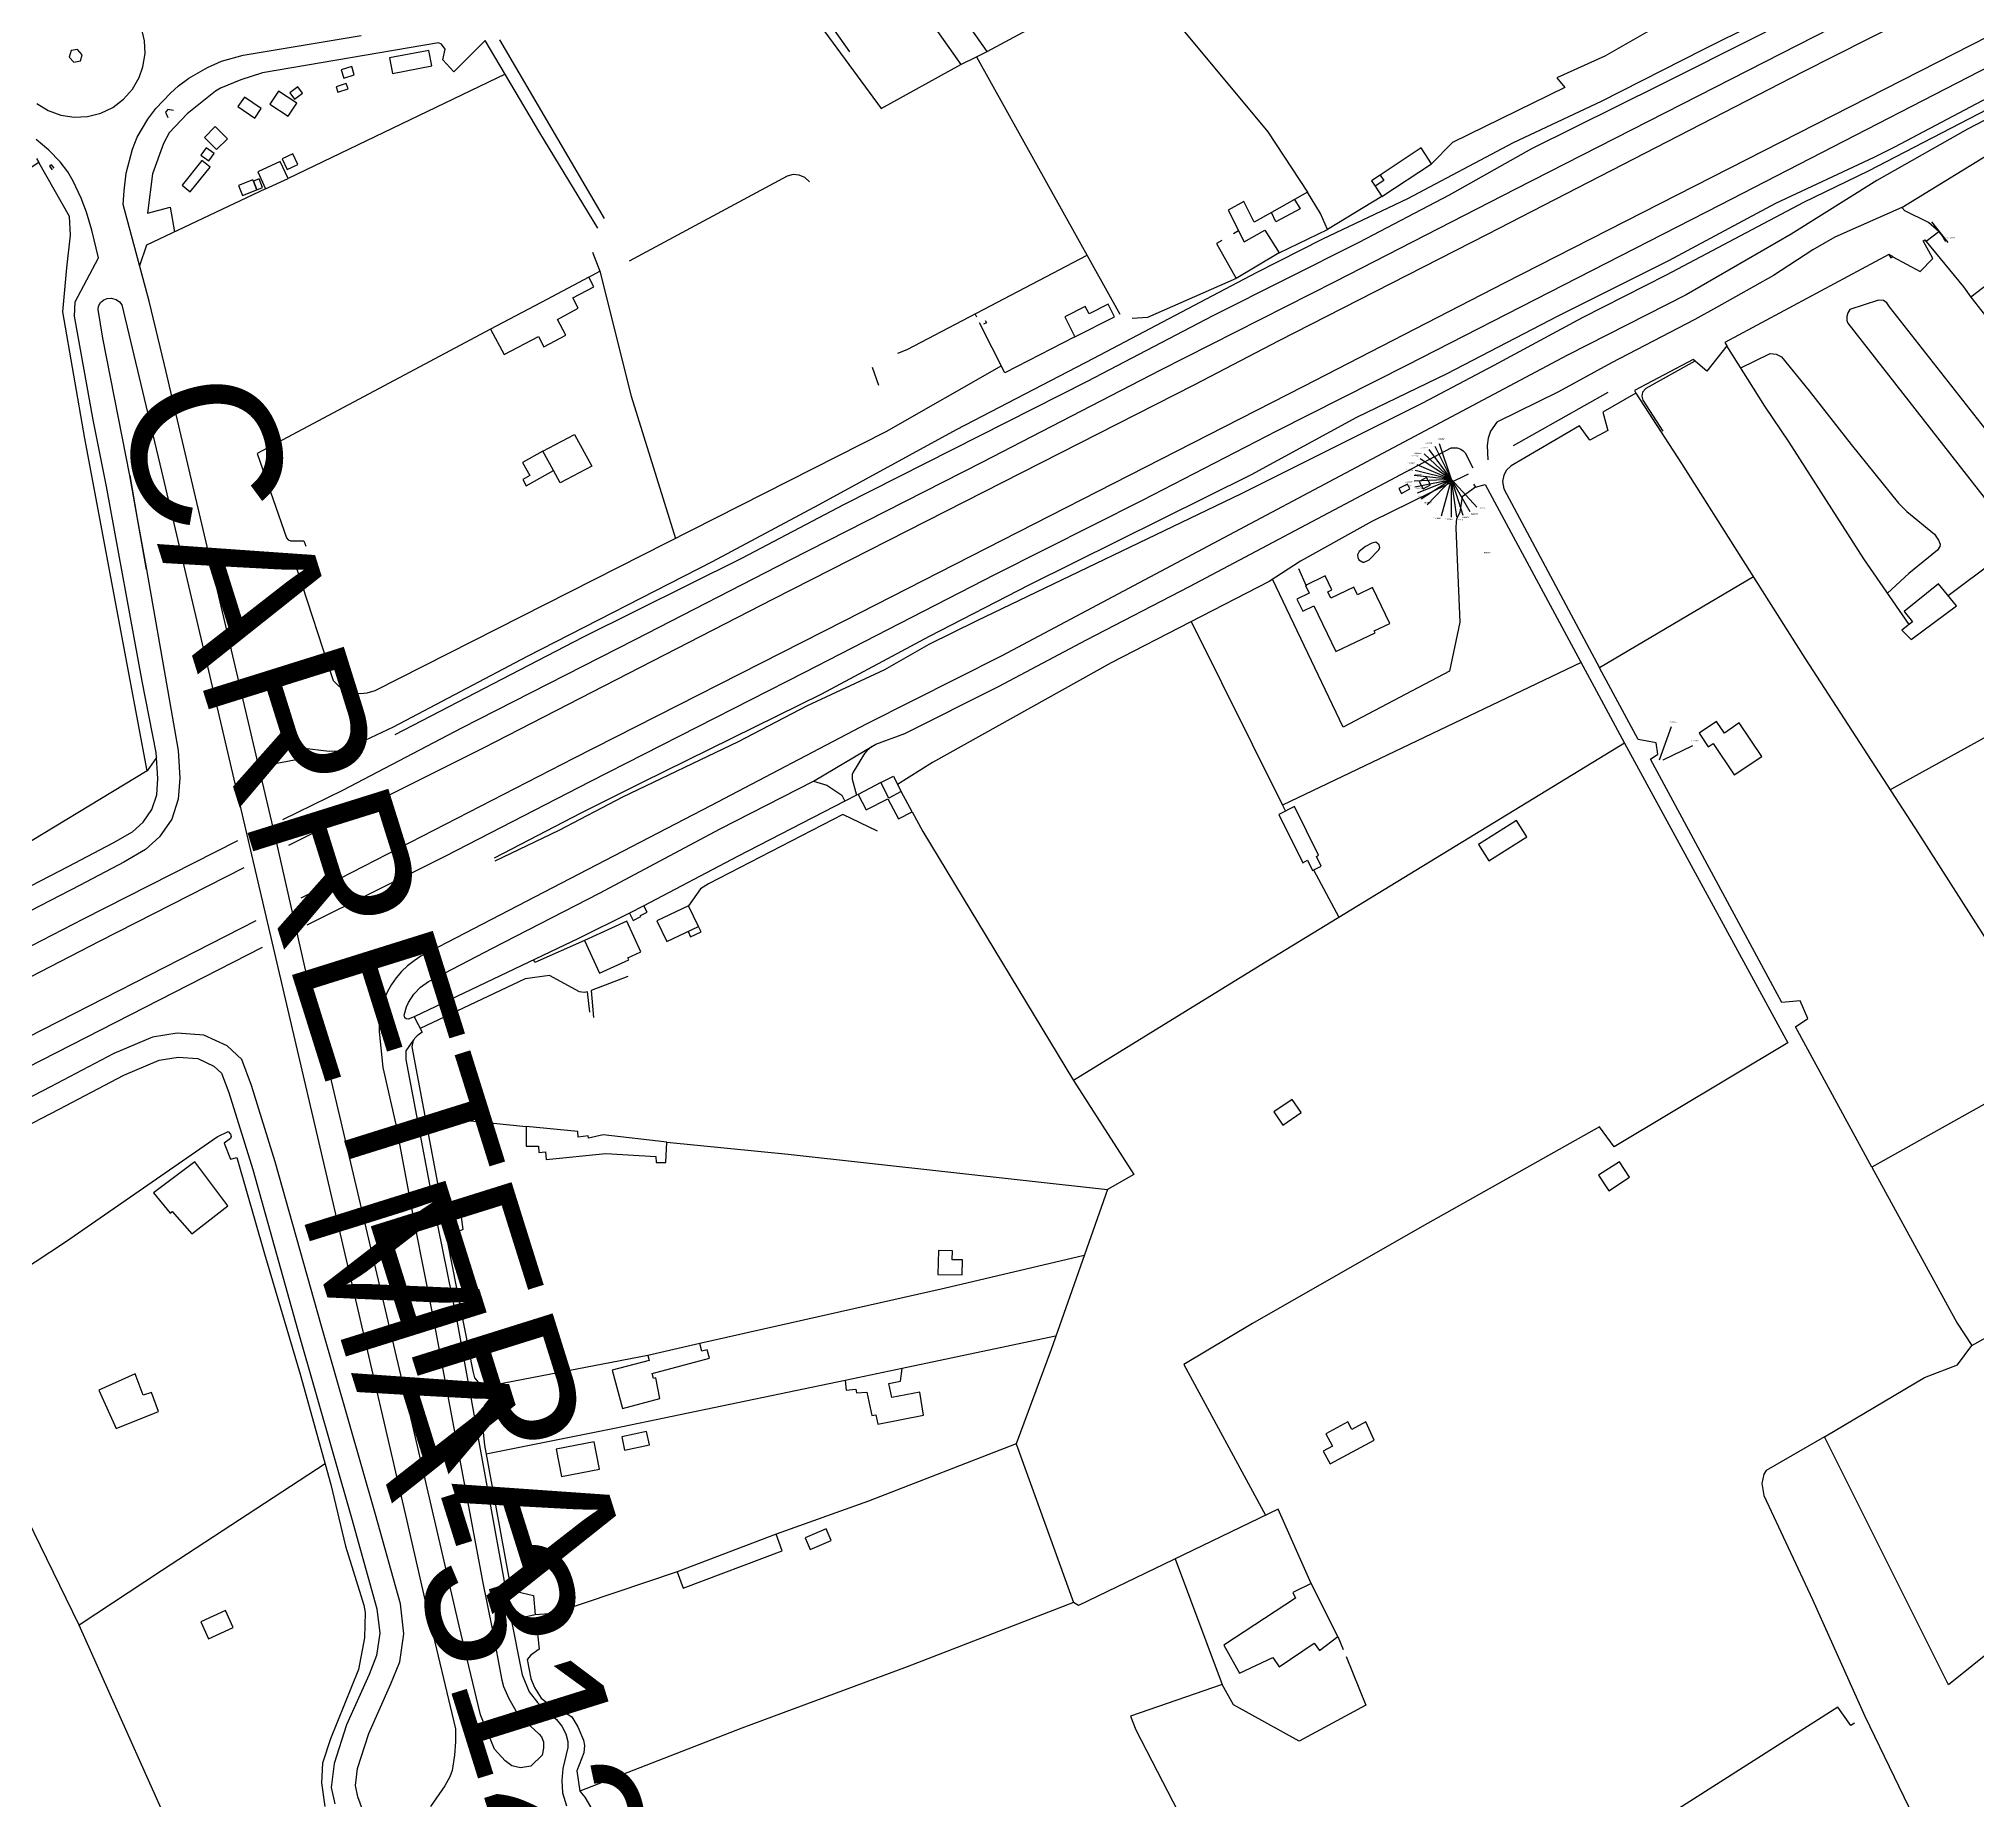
# Model space of a CAD drawing. Header units: millimetres. Extents: x 487814 to 495125, y 4392873 to 4398925.
# Drawn here: x 492290 to 492807, y 4395383 to 4395853 of the extents above; entities that cross this region are included whole.
import ezdxf
from ezdxf.enums import TextEntityAlignment as Align

# ---------------------------------------------------------------- set-up
doc = ezdxf.new("R2010")
doc.units = ezdxf.units.MM
doc.linetypes.add('Tramo_BT__380_A_P_Tr', pattern=[2, 1, 1])
for name, color, linetype in [('Acometida_rotulo', 7, 'Continuous'), ('Cartografia_Base', 8, 'Continuous'), ('Texto_Cartografia_Territorial', 7, 'Continuous'), ('Tramo_BT__380_A_P_Trazado', 10, 'Tramo_BT__380_A_P_Tr')]:
    doc.layers.add(name, color=color, linetype=linetype)
doc.styles.get("Standard").update_dxf_attribs({"font": 'arial.ttf'})

msp = doc.modelspace()

# ---------------------------------------------------------------- linework, layer by layer
at = {"layer": 'Cartografia_Base'}
for p, q in [((492413.14, 4395852.64, 115.03), (492441.05, 4395804.95, 114.61)), ((492502.41, 4395855.25, 117.08), (492506.48, 4395849.4, 116.31)), ((492529.37, 4395855.79, 115.05), (492536.17, 4395846.01, 114.44)), ((492540.38, 4395848.09, 113.9), (492578.61, 4395779.48, 113.65)), ((492414.58, 4395843.48, 115.33), (492356.69, 4395815.68, 115.33)), ((492350.69, 4395812.86, 115.74), (492318.9, 4395797.87, 114.76)), ((492648.57, 4395810.84, 112.88), (492634.04, 4395802.06, 112.84)), ((492625.25, 4395810, 115.04), (492619.1, 4395806.53, 115.07)), ((492610.3, 4395801.68, 113.71), (492609, 4395800.91, 113.71)), ((492797.18, 4395801.45, 111.07), (492793.75, 4395798.79, 109.69)), ((492318.9, 4395797.87, 115), (492317.01, 4395792.31, 115)), ((492437.9, 4395796.02, 113.96), (492439.91, 4395790.95, 113.88)), ((492569.86, 4395795.13, 113.45), (492521.83, 4395769.88, 113.8)), ((492621.12, 4395795.83, 113.24), (492609.64, 4395788.93, 112.93)), ((492609.64, 4395788.93, 112.93), (492586.05, 4395778.59, 112.14)), ((492539.98, 4395779.43, 113.67), (492540.36, 4395778.69, 113.64)), ((492586.05, 4395778.59, 112.97), (492581.92, 4395778.24, 113.08)), ((492521.83, 4395769.88, 113.43), (492519.3, 4395768.93, 113.53)), ((492512.5, 4395765.27, 113.77), (492514.19, 4395760.53, 113.76)), ((492547.03, 4395765.62, 112.87), (492516.23, 4395748.01, 113.15)), ((492708.88, 4395758.57, 111.83), (492683.55, 4395744.29, 112.02)), ((492626.34, 4395711.58, 112.96), (492628.37, 4395706.96, 112.97)), ((492747.67, 4395709.36, 112), (492706.64, 4395685.1, 112.24)), ((492597.65, 4395697.44, 112.64), (492622.02, 4395648.44, 111.59)), ((492701.71, 4395686.49, 111.56), (492622.02, 4395648.44, 111.59)), ((492837.84, 4395682.18, 110), (492784.19, 4395652.54, 110.28)), ((492319.12, 4395657.55, 114.52), (492271.42, 4395628.79, 115.46)), ((492508.37, 4395651.09, 113.28), (492505.22, 4395649.47, 113.24)), ((492508.8, 4395651.31, 113.29), (492508.37, 4395651.09, 113.28)), ((492519.33, 4395653.98, 112.87), (492520.31, 4395652.06, 113.47)), ((492622.02, 4395648.44, 111.59), (492622.81, 4395646.86, 111.56)), ((492630.34, 4395631.19, 111.76), (492637.07, 4395618.5, 111.56)), ((492348.12, 4395617.6, 112.43), (492093.9, 4395487.78, 114.5)), ((492349.78, 4395610.44, 112.45), (492093.9, 4395479.76, 114.49)), ((492393.15, 4395565.43, 113.3), (492420.19, 4395562.65, 112.35)), ((492561.49, 4395506.71, 111.11), (492520.56, 4395498.16, 111.11)), ((492452.65, 4395501.62, 111.97), (492409.73, 4395493.31, 111.6)), ((492593.42, 4395447.37, 110.75), (492605.91, 4395413.84, 110.35)), ((492636.81, 4395426.61, 110.35), (492638.23, 4395423.13, 110.27))]:
    msp.add_line(p, q, dxfattribs=at)
for points in [[(493178.55, 4396101.15, 99.11), (493144.73, 4396075, 99.22), (493139.81, 4396071.36, 99.24), (493127.05, 4396062.87, 99.36), (493098.66, 4396045.04, 100.02), (493070.02, 4396027.87, 99.98), (492994.18, 4395983.95, 100.1), (492972.76, 4395971.7, 100.49), (492937.72, 4395952.11, 101.38), (492906.39, 4395935.45, 102.19), (492784.4, 4395871.97, 103.58), (492749.13, 4395853.81, 104.58), (492722.75, 4395840.51, 104.78), (492688.46, 4395823.57, 105.93), (492666.53, 4395811.15, 105.93), (492642.37, 4395798.53, 106.36), (492603.46, 4395778.96, 107.4), (492569.87, 4395761.46, 107.41), (492505.05, 4395728.68, 108.17), (492477.68, 4395714.28, 109.52), (492435.24, 4395693.13, 109.83), (492385.17, 4395667.21, 110.34)], [(493206.26, 4396088.7, 99.85), (493183.62, 4396074, 99.98), (493154.17, 4396055.31, 99.98), (493126.23, 4396038.11, 99.99), (493106.27, 4396026.2, 100), (493085.42, 4396014.11, 100.07), (493072.8, 4396007.04, 100.14), (493003.5, 4395969.07, 101.16), (492984.37, 4395958.8, 101.37), (492919.03, 4395924.87, 102.36), (492839.65, 4395883.93, 103.51), (492760.82, 4395843.99, 105.11), (492676.64, 4395800.69, 106.05), (492621.06, 4395772.31, 107.43), (492598.41, 4395760.53, 107.52), (492486.1, 4395703.38, 109.63), (492408.71, 4395663.63, 110.4), (492356.79, 4395637.69, 111.76)], [(493217.73, 4396079.82, 99.97), (493195.66, 4396065.22, 99.97), (493170.92, 4396049.56, 100.03), (493147, 4396034.92, 100.29), (493110.68, 4396013.25, 100.35), (493078.67, 4395994.85, 100.49), (493056.72, 4395982.58, 100.7), (493015.43, 4395959.96, 101.24), (492981.51, 4395941.73, 101.57), (492865.8, 4395881.93, 103.35), (492681.14, 4395787.68, 106.62), (492627.61, 4395760.17, 107.4), (492504.94, 4395697.5, 109.34), (492432.84, 4395660.88, 111.16), (492370.58, 4395628.84, 112.09), (492360.05, 4395623.57, 112.25)], [(493022.76, 4395991.41, 100.32), (492980.8, 4395967.79, 101.21), (492943.86, 4395947.21, 101.56), (492922.66, 4395935.58, 101.93), (492900.34, 4395923.71, 102.34), (492817.07, 4395880.63, 103.56), (492684.21, 4395812.81, 106.1), (492636.2, 4395788.11, 106.46), (492589.52, 4395764.52, 107.84), (492541.84, 4395739.85, 108.33), (492490.4, 4395713.72, 109.28), (492449.2, 4395692.5, 109.63), (492402.98, 4395668.95, 110.54), (492371.16, 4395652.36, 110.38), (492355.21, 4395644.55, 111.06)], [(493026.9, 4395956.46, 103.49), (492999.39, 4395942.62, 101.15), (492942.2, 4395913.23, 102.43), (492910.43, 4395896.48, 102.87), (492832, 4395856.55, 103.97), (492738.72, 4395808.56, 105.03), (492655.3, 4395765.87, 106.57), (492620.42, 4395748.25, 107.02), (492584.62, 4395729.72, 107.42), (492545.4, 4395709.99, 108.62), (492494.49, 4395683.79, 109.17), (492437.16, 4395654.68, 110.56), (492398.7, 4395634.86, 110.78), (492361.7, 4395616.39, 112.05)], [(492540.38, 4395848.09, 113.9), (492543.21, 4395849.48, 114.3), (492506.66, 4395901.39, 114.55), (492498.3, 4395895.54, 115.44), (492485.88, 4395888.13, 115.36), (492478.5, 4395884.02, 115.44), (492514.9, 4395834.31, 114.64), (492536.17, 4395846.01, 114.44), (492540.38, 4395848.09, 113.9)], [(492809.01, 4395889.06, 109.37), (492753.06, 4395860.02, 108.61), (492748.13, 4395856.87, 108.61), (492734.19, 4395850.01, 108.55), (492707.09, 4395836.18, 108.67), (492683.58, 4395825.12, 109.36), (492655.35, 4395810.17, 111.06), (492632.72, 4395799.43, 111.76), (492614.97, 4395790.44, 111.91), (492571.63, 4395767.57, 111.97), (492534.99, 4395748.58, 111.99), (492498.27, 4395728.54, 111.95), (492469.82, 4395713.33, 112.2), (492420.48, 4395688.09, 112.22), (492384.69, 4395669.27, 112.27)], [(492289.61, 4395835.63, 115.56), (492292.68, 4395833.75, 115.56), (492296.05, 4395832.52, 115.56), (492299.61, 4395831.98, 115.56), (492303.2, 4395832.16, 115.56), (492306.69, 4395833.05, 115.56), (492309.93, 4395834.61, 115.56), (492312.8, 4395836.78, 115.56), (492315.17, 4395839.49, 115.56), (492316.97, 4395842.6, 115.56), (492317.96, 4395845.43, 115.56), (492318.52, 4395848.99, 115.56), (492318.39, 4395852.38, 115.56), (492317.56, 4395855.88, 115.56), (492316.05, 4395859.15, 115.56), (492313.92, 4395862.05, 115.56), (492311.26, 4395864.47, 115.56), (492308.17, 4395866.32, 115.56), (492304.78, 4395867.51, 115.56), (492301.22, 4395868.01, 115.56), (492297.62, 4395867.79, 115.56), (492294.15, 4395866.86, 115.56), (492290.93, 4395865.26, 115.56), (492288.09, 4395863.06, 115.56)], [(492543.21, 4395849.48, 114.3), (492582.63, 4395870.74, 113.16), (492618.11, 4395828.07, 113.16), (492628.74, 4395812.02, 113.11)], [(492730.43, 4395861.12, 109.96), (492708.03, 4395848.27, 110.01), (492695.21, 4395842.5, 110.01), (492697.35, 4395839.9, 110.01), (492667.41, 4395825.24, 111.05), (492661.8, 4395819.58, 111.05)], [(492381.95, 4395578.43, 112.64), (492385.45, 4395563.19, 112.62), (492390.46, 4395536.63, 112.24), (492395.62, 4395510.66, 112.05), (492408.57, 4395441.4, 111.3), (492411.17, 4395428.7, 111.11), (492413.73, 4395414.98, 111.11), (492414.2, 4395413.28, 111.11), (492415.59, 4395410.11, 111.3), (492417.46, 4395406.74, 111.3), (492420.09, 4395403.85, 111.3), (492423.72, 4395400.56, 111.67), (492424.3, 4395399.83, 111.67), (492424.82, 4395398.52, 111.67), (492424.86, 4395396.82, 111.67), (492424.48, 4395394.94, 111.67), (492421.49, 4395392.02, 111.86), (492418.74, 4395391.59, 111.86), (492416.43, 4395392.11, 111.86), (492414.6, 4395393.46, 111.86), (492411.77, 4395396.55, 111.86), (492408.04, 4395405.75, 111.86), (492402.33, 4395429.44, 112.43), (492388.96, 4395486.98, 114.51), (492362.66, 4395598.64, 119.03), (492353.69, 4395638.29, 119.53), (492323.75, 4395765.95, 116.24), (492319.58, 4395782.87, 115.76), (492312.71, 4395808.7, 115.7), (492312.91, 4395812.38, 115.76), (492313.49, 4395817.05, 115.78), (492315.15, 4395823.5, 115.75), (492316.37, 4395826.68, 115.68), (492319.25, 4395831.43, 115.63), (492321.43, 4395834.34, 115.63), (492325.29, 4395838.42, 115.63), (492327.42, 4395840.32, 115.63), (492330.18, 4395842.37, 115.63), (492335.22, 4395845.22, 115.63), (492338.93, 4395846.96, 115.63), (492344.7, 4395848.57, 115.62), (492376.18, 4395853.75, 115.63)], [(492439.35, 4395802.39, 114.74), (492423.88, 4395827.8, 114.87), (492409.26, 4395852.49, 115.59), (492400.89, 4395844.11, 115.77), (492397.95, 4395847.29, 116.61), (492398.6, 4395850.15, 116.63), (492397.6, 4395851.52, 115.75), (492396.84, 4395851.8, 115.71), (492349.87, 4395843.84, 115.06), (492344.12, 4395841.97, 115), (492338.63, 4395839.78, 114.98), (492337.29, 4395838.94, 114.96), (492329.8, 4395832.89, 114.91), (492324.93, 4395827.78, 114.92), (492323.42, 4395824.94, 114.91), (492320.49, 4395816.86, 114.77), (492319.19, 4395806.42, 115.44), (492325.2, 4395808.02, 115.44), (492326.42, 4395801.42, 115.44)], [(492299.47, 4395846.72, 116.61), (492301.25, 4395847, 116.61), (492301.73, 4395848.63, 116.58), (492300.51, 4395850.05, 116.53), (492298.76, 4395849.76, 116.51), (492298.24, 4395848.04, 116.56), (492299.47, 4395846.72, 116.61)], [(492394.24, 4395849.82, 114.99), (492383.74, 4395847.8, 115), (492384.53, 4395843.69, 115), (492395.03, 4395845.71, 115), (492394.24, 4395849.82, 114.99)], [(492371.54, 4395842.45, 117.72), (492374.35, 4395843.31, 117.72), (492373.68, 4395845.49, 117.72), (492370.87, 4395844.63, 117.72), (492371.54, 4395842.45, 117.72)], [(492834.65, 4395844.3, 108.96), (492804.85, 4395828.79, 108.94), (492780.63, 4395815.06, 108.89), (492757.75, 4395800.74, 109.53), (492729.76, 4395784.6, 110.43), (492698.05, 4395768.46, 112.34), (492547.14, 4395688.27, 113.51), (492511.16, 4395670.16, 113.44), (492469.37, 4395648.25, 113.32), (492392.14, 4395608.1, 113.42), (492390.29, 4395606.93, 113.46), (492388.56, 4395605.58, 113.5), (492386.97, 4395604.07, 113.54), (492385.54, 4395602.4, 113.58), (492384.29, 4395600.61, 113.62), (492383.22, 4395598.69, 113.66), (492382.35, 4395596.68, 113.71), (492381.68, 4395594.59, 113.75), (492381.22, 4395592.44, 113.79), (492380.99, 4395590.26, 113.83), (492380.97, 4395588.07, 113.87), (492381.95, 4395578.43, 113.94)], [(492347.79, 4395831.75, 117.54), (492349.52, 4395834.27, 117.54), (492345.05, 4395837.34, 117.54), (492343.32, 4395834.82, 117.54), (492347.79, 4395831.75, 117.54)], [(492356.68, 4395832.24, 117.64), (492359, 4395835.73, 117.64), (492354.14, 4395838.96, 117.64), (492351.82, 4395835.47, 117.64), (492356.68, 4395832.24, 117.64)], [(492358.41, 4395836.83, 116.88), (492360.56, 4395838.39, 116.88), (492359.33, 4395840.08, 116.88), (492357.18, 4395838.52, 116.88), (492358.41, 4395836.83, 116.88)], [(492372.2, 4395841, 116.99), (492369.5, 4395840.1, 116.99), (492369.98, 4395838.66, 116.99), (492372.68, 4395839.56, 116.99), (492372.2, 4395841, 116.99)], [(492816.49, 4395840.46, 103.28), (492785.32, 4395824.02, 103.72), (492779.79, 4395821.27, 103.83), (492753.61, 4395808.95, 104.46), (492725.04, 4395793.67, 104.77), (492695.5, 4395778.86, 105.44), (492665.86, 4395763.48, 106.38), (492641.79, 4395751.83, 106.48), (492613.66, 4395736.53, 106.54), (492554.36, 4395707.16, 108.21), (492527.73, 4395693.44, 108.17), (492498.99, 4395678.09, 108.24), (492451.18, 4395654.51, 109.87), (492434.79, 4395646.3, 109.88), (492411.64, 4395634.31, 110.09)], [(492822.4, 4395840.42, 107.63), (492778.31, 4395817.57, 107.64), (492761.03, 4395809.23, 108.82), (492724.45, 4395789.82, 109.45), (492701.96, 4395778.49, 110.21), (492678.43, 4395765.73, 110.3), (492659.42, 4395755.68, 111.19), (492611.02, 4395731.53, 111.66), (492540.26, 4395697.51, 111.56), (492527.7, 4395691.26, 111.54), (492515.8, 4395684.51, 111.54), (492495.06, 4395674.86, 111.54), (492476.8, 4395665.33, 111.78), (492445.95, 4395650.53, 111.78), (492428.91, 4395641.69, 111.94), (492411.83, 4395633.49, 111.92)], [(492326.07, 4395833.75, 114.72), (492324.58, 4395834.07, 115.72), (492323.97, 4395833.32, 115.72), (492324.57, 4395831.88, 114.66)], [(492337.27, 4395829.47, 117.76), (492334.4, 4395826.62, 117.76), (492337.62, 4395823.38, 117.76), (492340.49, 4395826.23, 117.76), (492337.27, 4395829.47, 117.76)], [(492799.04, 4395798.82, 108.96), (492798.1, 4395800.37, 109.2), (492797.23, 4395801.42, 109.27), (492794.42, 4395803.86, 109.43), (492788.08, 4395807.01, 109.73), (492787.28, 4395807.86, 109.83), (492824.1, 4395830.53, 109.72)], [(492243.52, 4395603.89, 113.96), (492298.02, 4395632.02, 113.77), (492309.97, 4395638.36, 113.77), (492315.19, 4395641.34, 113.96), (492317.98, 4395643.88, 113.96), (492320.35, 4395647.28, 113.96), (492321.62, 4395651.21, 113.96), (492321.94, 4395655.52, 113.96), (492321.46, 4395662.48, 114.15), (492317.78, 4395681.53, 114.28), (492308.22, 4395733.48, 114.47), (492304.65, 4395751.23, 114.67), (492299.69, 4395778.88, 115.06), (492299.87, 4395782.77, 115.06), (492306.14, 4395794.43, 115.49), (492304.33, 4395801.88, 115.6), (492302.89, 4395806.69, 115.68), (492301.51, 4395810.4, 115.75), (492299.31, 4395814.95, 115.82), (492297.87, 4395817.44, 115.83), (492295.86, 4395820.12, 115.88), (492292.87, 4395823.16, 115.99), (492289.46, 4395826.07, 115.96)], [(492289.56, 4395820.98, 116.69), (492290.17, 4395819.9, 116.66), (492276.98, 4395811.26, 116.43)], [(492335.55, 4395820.33, 116.93), (492336.94, 4395822.29, 116.93), (492334.79, 4395823.81, 116.93), (492333.4, 4395821.85, 116.93), (492335.55, 4395820.33, 116.93)], [(492357.94, 4395822.25, 117.8), (492355.09, 4395820.91, 117.8), (492356.42, 4395818.07, 117.8), (492359.27, 4395819.41, 117.8), (492357.94, 4395822.25, 117.8)], [(492648.57, 4395810.84, 111.16), (492661.8, 4395819.58, 110.48), (492659.04, 4395823.79, 110.54), (492648.08, 4395816.55, 111.1), (492649.04, 4395815.11, 111.08), (492646.76, 4395813.59, 111.2), (492648.57, 4395810.84, 111.16)], [(492321.56, 4395661.15, 114.11), (492319.12, 4395657.55, 114), (492302.42, 4395746.28, 114.8), (492296.61, 4395780.08, 115.01), (492297.62, 4395791.78, 115.07), (492298.62, 4395800.52, 115.39), (492298.38, 4395805.49, 115.56), (492290.17, 4395819.9, 115.88)], [(492294.31, 4395818.42, 115.55), (492293.52, 4395819.25, 115.83), (492293.03, 4395818.93, 115.83), (492293.69, 4395817.98, 115.67)], [(492330.58, 4395812.11, 117.62), (492335.9, 4395818.68, 117.62), (492333.71, 4395820.45, 117.62), (492328.39, 4395813.88, 117.62), (492330.58, 4395812.11, 117.62)], [(492350.69, 4395812.86, 117.6), (492356.69, 4395815.68, 117.6), (492354.57, 4395820.2, 117.6), (492348.57, 4395817.38, 117.6), (492350.69, 4395812.86, 117.6)], [(492495.83, 4395814.73, 114.19), (492494.58, 4395815.87, 114.21), (492493.06, 4395816.53, 114.22), (492491.44, 4395816.67, 114.24), (492489.84, 4395816.28, 114.26), (492447.67, 4395793.55, 114.43)], [(492648.08, 4395816.55, 113.96), (492645.8, 4395815.04, 113.96), (492646.76, 4395813.59, 113.96)], [(492347.44, 4395814.96, 117.43), (492347.31, 4395815.29, 117.43), (492343.44, 4395813.74, 117.43), (492344.5, 4395811.1, 117.43), (492348.37, 4395812.65, 117.43), (492347.44, 4395814.96, 117.43)], [(492347.44, 4395814.96, 117.43), (492348.37, 4395812.65, 117.43), (492349.86, 4395813.25, 116.65), (492348.93, 4395815.56, 116.65), (492347.44, 4395814.96, 117.43)], [(492614.5, 4395803.99, 112.68), (492611.67, 4395809.5, 112.61), (492607.51, 4395807.16, 112.88), (492611.81, 4395798.72, 112.79), (492617.33, 4395801.84, 112.56), (492621.12, 4395795.83, 112.28), (492634.04, 4395802.06, 111.74), (492632.13, 4395806.34, 111.9), (492628.74, 4395812.02, 111.97), (492625.25, 4395810, 112.15), (492626.71, 4395807.54, 112.12), (492620.27, 4395804.08, 112.44), (492619.1, 4395806.53, 112.46), (492614.5, 4395803.99, 112.68)], [(492787.28, 4395807.86, 109.83), (492769.39, 4395800, 108.51), (492763.51, 4395796.58, 108.51), (492753.07, 4395789.75, 109.17), (492737.87, 4395781.2, 109.55), (492732.09, 4395778.04, 109.7), (492709.82, 4395766.44, 110.34), (492695.65, 4395758.68, 110.91), (492679.21, 4395750.61, 111.54), (492677.57, 4395748.19, 111.54), (492676.91, 4395746.36, 111.54), (492676.63, 4395744.43, 111.54), (492676.78, 4395740.55, 112.19)], [(492605.86, 4395799.1, 113.72), (492604.45, 4395798.28, 113.72), (492609.64, 4395788.93, 112.93)], [(492783.78, 4395795.39, 109.88), (492740.05, 4395771.84, 111.25), (492740.58, 4395771, 111.23)], [(492783.78, 4395795.39, 109.88), (492784.33, 4395794.47, 109.93), (492784.91, 4395794.78, 109.98), (492783.78, 4395795.39, 109.88)], [(492784.91, 4395794.78, 109.98), (492792.18, 4395790.85, 110.69), (492795.58, 4395794.25, 110.69), (492792.97, 4395799.03, 110.69), (492793.39, 4395799.24, 110.73), (492793.75, 4395798.79, 109.69)], [(492793.75, 4395798.79, 109.69), (492803.79, 4395786.69, 110.49), (492805.7, 4395783.95, 110.49)], [(492436.93, 4395789.3, 114.75), (492439.91, 4395790.95, 114.68), (492448.26, 4395757.52, 114.27), (492460.04, 4395719.56, 113.46)], [(492815.22, 4395776.67, 108.69), (492824.1, 4395782.29, 108.46), (492821.45, 4395786.48, 108.42), (492827.92, 4395790.57, 108.24), (492825.71, 4395794.07, 108.19), (492820.64, 4395790.86, 108.33), (492819.62, 4395792.51, 108.3), (492812.87, 4395787.9, 108.49), (492812.15, 4395788.9, 108.48), (492805.7, 4395783.95, 108.68), (492810.56, 4395777.77, 108.73), (492813.39, 4395779.56, 108.66), (492815.22, 4395776.67, 108.69)], [(492425.75, 4395783.38, 113.84), (492410.74, 4395775.45, 113.67), (492414.31, 4395768.68, 113.48), (492423.48, 4395773.51, 113.66), (492424.94, 4395770.73, 113.65), (492430.8, 4395773.82, 113.66), (492428.55, 4395778.05, 113.74), (492434.11, 4395781, 113.77), (492432.65, 4395783.76, 113.81), (492438.28, 4395786.74, 113.83), (492436.93, 4395789.3, 113.87), (492425.75, 4395783.38, 113.84)], [(492314.5, 4395736.36, 114.75), (492307.29, 4395773.06, 115.09), (492306.02, 4395780.71, 115.44), (492306.11, 4395781.57, 115.44), (492306.66, 4395782.59, 115.44), (492307.48, 4395783.3, 115.2), (492308.39, 4395783.66, 115.24), (492309.46, 4395783.75, 115.27), (492310.83, 4395783.38, 115.31), (492311.71, 4395782.77, 115.34), (492312.36, 4395781.92, 115.37), (492322.95, 4395737.58, 116.97), (492334.83, 4395686.92, 118.67), (492373.79, 4395520.23, 116.14), (492388.31, 4395457.79, 113.59), (492393.95, 4395432.91, 112.85), (492401.35, 4395401.96, 111.52), (492401.35, 4395398.53, 111.73), (492401.1, 4395394.98, 111.73), (492400.48, 4395390.9, 111.72), (492399.82, 4395389.2, 111.69), (492398.49, 4395386.78, 111.69), (492394.7, 4395381.23, 111.72)], [(492566.64, 4395773.36, 112.51), (492577.19, 4395778.75, 113.22), (492575.49, 4395782.08, 113.64), (492570.42, 4395779.5, 113.37), (492569.4, 4395781.52, 113.62), (492563.91, 4395778.71, 113.32), (492566.64, 4395773.36, 112.51)], [(492830.1, 4395705.26, 108.41), (492832.17, 4395704.73, 108.43), (492834.3, 4395704.83, 108.45), (492836.31, 4395705.55, 108.47), (492837.49, 4395706.35, 108.48), (492838.9, 4395707.95, 108.5), (492839.78, 4395709.89, 108.52), (492840.05, 4395712.01, 108.53), (492839.73, 4395713.95, 108.56), (492837.32, 4395713.77, 108.56), (492827.02, 4395726.62, 108.56), (492783.96, 4395781.38, 109.16), (492783.27, 4395782.49, 109.17), (492782.39, 4395783.05, 109.18), (492781.09, 4395783.2, 109.19), (492773.43, 4395780.68, 109.23), (492772.87, 4395779.81, 109.23), (492772.59, 4395778.81, 109.23), (492772.62, 4395777.78, 109.23), (492772.85, 4395777.04, 109.23), (492827.77, 4395706.87, 108.39), (492828.85, 4395705.95, 108.4), (492830.1, 4395705.26, 108.41)], [(492410.74, 4395775.45, 114.14), (492348.45, 4395742.28, 115.05), (492356.28, 4395719.72, 114.64), (492356.73, 4395719.2, 114.64), (492357.33, 4395718.93, 114.64), (492360.86, 4395719, 114.77), (492361.44, 4395717.53, 114.65)], [(492566.64, 4395773.36, 112.96), (492547.95, 4395763.82, 112.98), (492541.16, 4395777.11, 113.57)], [(492542.7, 4395777.76, 114.5), (492543.04, 4395777.14, 114.56), (492542.29, 4395776.75, 114.56)], [(492740.58, 4395771, 111.23), (492735.25, 4395764.22, 111.64), (492731.58, 4395767.35, 111.62), (492715.98, 4395759.06, 112.16), (492716.35, 4395758.4, 112.32), (492707.48, 4395753.31, 112.33), (492708.88, 4395748.36, 112.31), (492704.07, 4395745.84, 112.34), (492701.28, 4395749.66, 112.4), (492683.04, 4395738.98, 112.84), (492681.8, 4395737.84, 112.83), (492681.05, 4395736.47, 112.81), (492680.73, 4395734.82, 112.8), (492681.07, 4395732.86, 112.78), (492706.64, 4395685.1, 112.24)], [(492789.23, 4395696.64, 110.56), (492777.15, 4395714.14, 110.56), (492757.24, 4395745.27, 110.56), (492750.73, 4395754.92, 110.86), (492740.58, 4395771, 111.23)], [(492732.06, 4395766.94, 110.97), (492718.94, 4395759.6, 111.13), (492718.08, 4395758.61, 111.18), (492717.87, 4395757.56, 111.21), (492718.14, 4395756.49, 111.25), (492723.54, 4395748.21, 111.25)], [(492744.3, 4395765.11, 110.25), (492752.13, 4395768.93, 110.07), (492753.78, 4395768.79, 110.07), (492755.22, 4395768.03, 110.06), (492762.58, 4395758.94, 109.81), (492773.73, 4395744.62, 109.34), (492786.41, 4395729, 109.52), (492788.63, 4395726.82, 109.52), (492795.99, 4395720.7, 109.51), (492797.12, 4395719.18, 109.51), (492797.48, 4395718.03, 109.51), (492797.43, 4395717.47, 109.51), (492796.83, 4395716.43, 109.5), (492789.14, 4395710.23, 109.47), (492783.45, 4395705.01, 109.47)], [(492716.35, 4395758.4, 111.51), (492728.54, 4395739.57, 111.51), (492761.41, 4395687.68, 111.11), (492791.77, 4395640.86, 110.3), (492830.36, 4395580.38, 110.3), (492779.28, 4395551.85, 110.3), (492758.96, 4395589.24, 110.5), (492762.2, 4395591.55, 110.7), (492760.19, 4395596.26, 110.7), (492755.29, 4395595.75, 110.5), (492720.19, 4395660.74, 111.31), (492722.17, 4395662.02, 111.31), (492721.7, 4395665.06, 111.31), (492716.94, 4395665.96, 112.32), (492706.64, 4395685.1, 112.24)], [(492516.23, 4395748.01, 113.46), (492379.8, 4395678.92, 114.08), (492377.72, 4395678.31, 114.15), (492376.09, 4395678.17, 114.19), (492374.92, 4395678.25, 114.23), (492372.87, 4395678.74, 114.29), (492371.77, 4395679.22, 114.33), (492370.35, 4395680.11, 114.38), (492368.79, 4395681.6, 114.44), (492359.07, 4395711.31, 114.69), (492359.25, 4395712.48, 114.66), (492359.69, 4395713.22, 114.65), (492362.34, 4395715.26, 114.48)], [(492390.33, 4395591.95, 112.43), (492388.69, 4395591.3, 112.43), (492388.21, 4395591.4, 112.43), (492387.83, 4395591.72, 112.43), (492387.65, 4395592.37, 112.43), (492388.29, 4395594.61, 112.44), (492388.82, 4395595.81, 112.44), (492390.22, 4395598.01, 112.45), (492392.03, 4395599.9, 112.45), (492394.19, 4395601.38, 112.46), (492411.24, 4395610.31, 112.44), (492439.82, 4395624.95, 112.42), (492472.02, 4395642.1, 112.37), (492496.85, 4395654.85, 112.35), (492513.51, 4395664.68, 112.31), (492521.22, 4395667.52, 112.26), (492546.23, 4395680.11, 112.26), (492569.77, 4395692.55, 112.3), (492597.24, 4395706.78, 112.34), (492667.01, 4395743.74, 111.92), (492668.64, 4395743.76, 111.92), (492669.66, 4395743.38, 111.92), (492670.26, 4395742.96, 111.92), (492670.76, 4395742.43, 111.92), (492672.84, 4395738.43, 111.53)], [(492424.68, 4395742.9, 114.81), (492433.13, 4395747.34, 114.81), (492437.74, 4395738.84, 114.81), (492429.29, 4395734.42, 114.81), (492427.55, 4395737.73, 114.81)], [(492420.21, 4395733.66, 113.42), (492427.55, 4395737.73, 113.14), (492424.68, 4395742.9, 113.28), (492419.24, 4395739.88, 113.28), (492421.18, 4395736.38, 113.2), (492419.3, 4395735.32, 113.46), (492420.21, 4395733.66, 113.42)], [(492314.5, 4395736.36, 114.75), (492316.41, 4395724.96, 114.59), (492318.94, 4395711.34, 114.47), (492314.5, 4395736.36, 114.75)], [(492671.55, 4395736.78, 113.87), (492645.84, 4395724.15, 113.83), (492626.83, 4395713.51, 113.8), (492618.43, 4395708.13, 112.99), (492576.32, 4395686.37, 112.71), (492528.67, 4395659.78, 112.87), (492519.33, 4395653.98, 112.87)], [(492673.03, 4395734.12, 113.34), (492673.49, 4395733.28, 113.18), (492676.11, 4395734.03, 113.74), (492713.28, 4395665.01, 112.32), (492616.09, 4395605.66, 112.32), (492566.3, 4395574.98, 112.72)], [(492673.49, 4395733.28, 112.19), (492670.01, 4395730.73, 112.02), (492669.36, 4395726.57, 112.03), (492668.48, 4395724.75, 112.04), (492668.36, 4395724.11, 112.04), (492668.32, 4395722.35, 112.04), (492669.36, 4395697.22, 111.63), (492666.6, 4395684.21, 111.38), (492638.21, 4395669.23, 111.51), (492619.37, 4395708.73, 113.07)], [(492653.78, 4395731.63, 117.16), (492656.04, 4395732.82, 117.32), (492655.37, 4395734.11, 117.14), (492653.1, 4395732.92, 117.14), (492653.78, 4395731.63, 117.16)], [(492660.47, 4395735.87, 114.25), (492658.49, 4395734.79, 114.25), (492659.54, 4395732.86, 114.25), (492661.53, 4395733.94, 114.25), (492660.47, 4395735.87, 114.25)], [(492644.15, 4395717.43, 112.16), (492642.46, 4395716.11, 112.15), (492642.06, 4395715.21, 112.13), (492642.12, 4395714.48, 112.11), (492642.44, 4395713.88, 112.09), (492643.44, 4395713.28, 112.06), (492643.86, 4395713.24, 112.05), (492645.13, 4395713.9, 112.21), (492647.61, 4395716.45, 112.21), (492647.98, 4395717.05, 112.21), (492647.79, 4395717.91, 112.2), (492646.98, 4395718.63, 112.19), (492645.85, 4395718.32, 112.17), (492644.15, 4395717.43, 112.16)], [(492799.62, 4395704.35, 111.71), (492812.36, 4395713.88, 110.91), (492837.84, 4395682.18, 110.1), (492853.68, 4395691.01, 109.94), (492863.08, 4395696.93, 109.54), (492870.2, 4395701.74, 109.54)], [(492318.94, 4395711.34, 114.47), (492327.31, 4395663.03, 114.15), (492327.82, 4395655.59, 113.96), (492327.39, 4395650.03, 113.96), (492325.66, 4395644.65, 113.96), (492322.41, 4395639.99, 113.96), (492318.65, 4395636.56, 113.96), (492312.86, 4395633.25, 113.77), (492301.17, 4395627.05, 113.77), (492245.18, 4395598.16, 113.96), (492201.97, 4395576.16, 113.77), (492183.6, 4395567.01, 114.15), (492126.8, 4395537.77, 114.15), (492118.44, 4395533.94, 114.34), (492093.9, 4395521.19, 114.4)], [(492625.86, 4395703.4, 112.36), (492627.42, 4395700.15, 112.27), (492630.41, 4395701.59, 112.25), (492636.28, 4395689.39, 111.93), (492646.75, 4395694.43, 111.86), (492646.52, 4395694.92, 111.87), (492650.65, 4395696.93, 111.84), (492646.03, 4395706.52, 112.08), (492642.02, 4395704.59, 112.12), (492641.06, 4395706.58, 112.17), (492634.93, 4395703.63, 112.22), (492634.1, 4395705.35, 112.27), (492635.23, 4395705.9, 112.26), (492633.44, 4395709.61, 112.36), (492628.16, 4395707.07, 112.39), (492629.16, 4395704.99, 112.34), (492625.86, 4395703.4, 112.36)], [(492789.78, 4395692.63, 110.28), (492801.86, 4395701.64, 110.04), (492797.05, 4395707.47, 110.11), (492787.95, 4395700.09, 110.29), (492790.11, 4395697.32, 110.26), (492787.31, 4395695.14, 110.32), (492789.78, 4395692.63, 110.28)], [(492384.69, 4395669.27, 112.27), (492371.11, 4395662.81, 113.01), (492367.67, 4395662.73, 113.12), (492360.22, 4395663.62, 113.17), (492358.36, 4395660.43, 114.71), (492351.83, 4395659.16, 117.77)], [(492743.87, 4395670.42, 111.13), (492739.93, 4395667.62, 111.31), (492737.83, 4395670.74, 111.39), (492733.2, 4395667.63, 111.6), (492735.65, 4395663.99, 111.51), (492736.93, 4395664.85, 111.45), (492742.55, 4395656.48, 111.24), (492749.91, 4395661.43, 110.9), (492743.87, 4395670.42, 111.13)], [(492512.46, 4395664.06, 112.31), (492511.09, 4395662.91, 112.32), (492510.52, 4395662.2, 112.32), (492507.48, 4395657.24, 112.32), (492507.22, 4395656.6, 112.32), (492507.23, 4395655.35, 112.33), (492508.37, 4395651.09, 113.28)], [(492713.28, 4395665.01, 111.16), (492756.91, 4395584.98, 110.55), (492710.57, 4395557.22, 110.35), (492706.63, 4395562.59, 110.35), (492659.31, 4395536, 110.35), (492614.06, 4395510.1, 110.55), (492595.72, 4395499.2, 110.55), (492617.52, 4395458.99, 110.55)], [(492514.89, 4395654.45, 113.47), (492518.23, 4395656.18, 113.47), (492519.33, 4395653.98, 112.87)], [(492496.85, 4395654.85, 112.35), (492500.47, 4395653.75, 112.34), (492501.02, 4395653.45, 112.34), (492504.43, 4395651.07, 112.34), (492505.22, 4395649.47, 113.24)], [(492520.31, 4395652.06, 112.15), (492517.03, 4395650.29, 112.18), (492514.89, 4395654.45, 112.17), (492508.8, 4395651.31, 112.23), (492510.94, 4395647.15, 112.24), (492516.71, 4395650.13, 112.19), (492519.6, 4395644.74, 112.2), (492523.2, 4395646.67, 112.17), (492520.31, 4395652.06, 112.15)], [(492505.22, 4395649.47, 113.24), (492476.63, 4395634.7, 112.81), (492451.61, 4395621.54, 113.21)], [(492514, 4395641.49, 113.01), (492504.74, 4395645.92, 112.99), (492468.83, 4395627.45, 112.98), (492466.76, 4395626.11, 112.98), (492463.56, 4395621.61, 113.1)], [(492523.2, 4395646.67, 113.37), (492526.06, 4395641.39, 113.53), (492566.3, 4395574.98, 112.72)], [(492628.68, 4395633.75, 111.28), (492630.02, 4395631.03, 111.22), (492632.35, 4395632.18, 111.23), (492631.08, 4395634.76, 111.29), (492631.67, 4395635.05, 111.29), (492625.24, 4395648.06, 111.46), (492621.04, 4395645.98, 111.48), (492627.45, 4395633.01, 111.28), (492628.68, 4395633.75, 111.28)], [(492677.09, 4395633.55, 110.85), (492687.2, 4395639.94, 110.86), (492684.44, 4395644.31, 110.91), (492674.33, 4395637.92, 110.91), (492677.09, 4395633.55, 110.85)], [(492343.16, 4395638.95, 112.04), (492302.03, 4395617.98, 112.62), (492235.77, 4395583.82, 113.94), (492142.7, 4395536.45, 114.13), (492093.9, 4395511.4, 114.3)], [(492344.84, 4395631.71, 112.08), (492306.28, 4395612.04, 112.62), (492240.97, 4395578.37, 113.94), (492145.36, 4395529.7, 114.13), (492093.9, 4395503.3, 114.29)], [(492447.8, 4395619.6, 113.21), (492434.15, 4395612.84, 113.36), (492390.33, 4395591.95, 114.32), (492392.47, 4395587.87, 114.15), (492391.11, 4395586.9, 113.87), (492390.45, 4395586.19, 113.86), (492389.96, 4395585.3, 113.85), (492389.69, 4395583.92, 113.84), (492397.62, 4395541.85, 113.16), (492397.91, 4395540.97, 113.16), (492398.54, 4395540.29, 113.16), (492401.38, 4395539.28, 113.35), (492402.76, 4395539.22, 113.35), (492403.35, 4395535.23, 113.35), (492400.44, 4395533.84, 112.98), (492399.57, 4395532.86, 112.98), (492399.29, 4395531.33, 112.98), (492405.95, 4395497.41, 113.16), (492406.42, 4395495.61, 113.16), (492407.82, 4395493.96, 113.16), (492409.73, 4395493.31, 113.54), (492410.6, 4395490.19, 113.73), (492409.05, 4395488.17, 113.73), (492408.29, 4395485.19, 113.73), (492409.11, 4395477.69, 113.54), (492415.5, 4395442.69, 113.16), (492416.4, 4395439.88, 112.98), (492417.6, 4395438.58, 112.6), (492422.14, 4395437.59, 112.6), (492422.61, 4395432.43, 111.84), (492419.83, 4395431.75, 111.84), (492418.61, 4395430.09, 111.84), (492418.31, 4395429.37, 111.84), (492418.41, 4395428.72, 111.84), (492419.99, 4395427.89, 111.84), (492423.25, 4395427.36, 111.84), (492423.64, 4395423.25, 111.84), (492421.44, 4395421.67, 111.84), (492420.5, 4395420.43, 111.84), (492421.45, 4395415.37, 111.84), (492422.41, 4395413.01, 111.84), (492424.18, 4395410.2, 111.84), (492425.7, 4395409.01, 111.84), (492429.42, 4395407.05, 111.65), (492432.43, 4395405.2, 111.65), (492434.03, 4395402.53, 111.65), (492435.54, 4395398.91, 111.65), (492435.79, 4395397.49, 111.65), (492435.63, 4395395.57, 111.46), (492433.73, 4395390.78, 111.46), (492434.56, 4395385.36, 111.46)], [(492451.61, 4395621.54, 113.43), (492447.8, 4395619.6, 113.23), (492448.77, 4395617.68, 113.13), (492450.84, 4395618.73, 113.24), (492450.72, 4395618.96, 113.25), (492452.46, 4395619.87, 113.34), (492451.61, 4395621.54, 113.43)], [(492463.56, 4395621.61, 113.54), (492455.12, 4395617.58, 113.26), (492457.77, 4395612.03, 112.84), (492466.21, 4395616.06, 113.1), (492463.56, 4395621.61, 113.54)], [(492439.77, 4395603.56, 112.34), (492447.57, 4395607.12, 112.46), (492447.32, 4395607.67, 112.49), (492450.84, 4395609.28, 112.66), (492447.09, 4395617.49, 113.09), (492435.77, 4395612.32, 112.54), (492439.77, 4395603.56, 112.34)], [(492463.4, 4395614.71, 114.81), (492464.07, 4395613.33, 114.81), (492466.87, 4395614.67, 114.81), (492466.21, 4395616.06, 113.1)], [(492435.77, 4395612.32, 112.54), (492422.49, 4395606.46, 112.54), (492422.23, 4395607.16, 112.54)], [(492805.93, 4395504.23, 110.01), (492861.47, 4395535.29, 110.47), (492852.26, 4395551.32, 110.94), (492933.98, 4395604.3, 109.52), (492950.19, 4395612.24, 109.81)], [(492437.19, 4395593.17, 112.22), (492436.6, 4395598.62, 112.21), (492435.65, 4395598.42, 112.23), (492434.41, 4395598.62, 112.23), (492426.47, 4395602.96, 112.27), (492419.94, 4395602.06, 112.44), (492391.96, 4395588.82, 112.74)], [(492447.32, 4395602.67, 112.18), (492437.58, 4395598.99, 112.13), (492438.16, 4395591.79, 112.14)], [(492376.55, 4395380.46, 111.51), (492375.28, 4395383.87, 110.66), (492374.65, 4395386.88, 111.34), (492375.24, 4395391.4, 111.45), (492378.25, 4395400.74, 111.69), (492384.14, 4395413.98, 111.85), (492386.49, 4395419.88, 111.81), (492387.59, 4395427.36, 111.9), (492386.64, 4395435.29, 111.96), (492379.99, 4395459.2, 112.32), (492365.62, 4395509.39, 112.61), (492353.26, 4395553.27, 112.85), (492346.96, 4395573.66, 112.93), (492344.38, 4395580.61, 112.93), (492340.46, 4395584.19, 113.23), (492334.19, 4395587.05, 113.47), (492327.08, 4395587.6, 113.56), (492320.53, 4395586.55, 113.68), (492310.16, 4395582.16, 113.75), (492293.27, 4395573.24, 113.71), (492266.87, 4395559.6, 113.71)], [(492390.19, 4395585.79, 112.43), (492388.12, 4395582.85, 112.47), (492388.08, 4395580.53, 113), (492395.29, 4395542.52, 112.24), (492401.7, 4395510.94, 111.67), (492415.96, 4395432.51, 110.92), (492419.19, 4395416.34, 110.92), (492421.03, 4395411.85, 110.92), (492423.28, 4395409.04, 111.11), (492425.69, 4395406.71, 111.11), (492428.29, 4395404.48, 111.3), (492429.77, 4395402.71, 111.3), (492430.79, 4395400.68, 111.3), (492431.29, 4395398.56, 111.3), (492431.36, 4395396.99, 111.3), (492430.03, 4395391.42, 111.49), (492429.7, 4395388.2, 111.49), (492429.9, 4395384.92, 111.49), (492430.97, 4395381.39, 111.67)], [(492113.64, 4395473.24, 113.45), (492131.4, 4395482.63, 113.83), (492153.74, 4395493.93, 113.95), (492234.62, 4395536.05, 113.9), (492269.95, 4395554.03, 113.71), (492295.64, 4395567.3, 113.71), (492312.85, 4395576.39, 113.75), (492322.3, 4395580.39, 113.68), (492327.36, 4395581.2, 113.56), (492332.56, 4395580.8, 113.47), (492336.91, 4395578.81, 113.23), (492338.96, 4395576.95, 112.93), (492340.88, 4395571.78, 112.93), (492347.24, 4395551.19, 112.85), (492359.33, 4395508.27, 112.61), (492373.65, 4395458.26, 112.32), (492380.39, 4395434.03, 111.96), (492381.18, 4395427.47, 111.9), (492380.31, 4395421.55, 111.81), (492378.3, 4395416.5, 111.85), (492372.31, 4395403.03, 111.69), (492369, 4395392.76, 111.45), (492368.17, 4395386.36, 111.34), (492369.19, 4395381.97, 111.49)], [(492566.3, 4395574.98, 112.72), (492582.37, 4395549.91, 112.29), (492575.3, 4395545.86, 111.71), (492560.27, 4395503.23, 111.51), (492550.94, 4395478.04, 111.51), (492566.3, 4395435.67, 111.31)], [(492622.12, 4395563.08, 115.21), (492626.97, 4395566.39, 115.21), (492624.57, 4395569.91, 115.21), (492619.72, 4395566.6, 115.21), (492622.12, 4395563.08, 115.21)], [(492423.6, 4395555.77, 112.37), (492425.37, 4395555.93, 112.37), (492425.54, 4395553.85, 112.34), (492441.46, 4395555.48, 112.32), (492454.82, 4395554.72, 112.1), (492454.92, 4395553.05, 112.11), (492457.49, 4395553.1, 112.07), (492457.72, 4395558.47, 112.03), (492440.77, 4395560.5, 112.3), (492436.85, 4395559.61, 112.37), (492436.77, 4395560.23, 112.37), (492434.06, 4395559.86, 112.42), (492433.96, 4395561.39, 112.41), (492420.19, 4395562.65, 112.5), (492420.18, 4395557.43, 112.41), (492423.51, 4395557.44, 112.4), (492423.6, 4395555.77, 112.37)], [(492261.2, 4395507.88, 113.95), (492264.82, 4395510.59, 113.95), (492297.33, 4395531.96, 114.14), (492337.72, 4395559.94, 113.95), (492340.69, 4395561.4, 113.57), (492341.32, 4395560.65, 113.57), (492341.54, 4395560.02, 113.57), (492341.31, 4395559.52, 113.57), (492339.63, 4395558.26, 113.57), (492341.28, 4395553.96, 113.95), (492343.03, 4395554.38, 113.57), (492350.39, 4395528.73, 113.38), (492359.87, 4395496.64, 113.2), (492368.12, 4395467.21, 112.82), (492372.02, 4395450.72, 112.1), (492376.92, 4395434.93, 112.1), (492377.27, 4395432.98, 112.1), (492377.11, 4395426.26, 112.1), (492375.46, 4395417.82, 112.1), (492367.98, 4395399.32, 111.72), (492365.84, 4395392.83, 111.72), (492365.56, 4395387.54, 111.72), (492366.53, 4395381.26, 111.53)], [(492457.72, 4395558.47, 112.16), (492490.12, 4395555.35, 111.97), (492575.3, 4395545.86, 111.71)], [(492331.8, 4395553.23, 113.09), (492320.74, 4395545.02, 113.1), (492325.2, 4395539.6, 112.97), (492325.78, 4395540.04, 112.97), (492331.04, 4395534.04, 112.82), (492340.59, 4395541.5, 112.82), (492331.8, 4395553.23, 113.09)], [(492709.11, 4395545.5, 113.58), (492714.65, 4395549.13, 113.58), (492711.93, 4395553.29, 113.58), (492706.39, 4395549.66, 113.58), (492709.11, 4395545.5, 113.58)], [(492779.28, 4395551.85, 110.55), (492802.05, 4395510.19, 110.14), (492805.93, 4395504.23, 110.01)], [(492569.1, 4395528.28, 111.11), (492531.77, 4395519.48, 111.6), (492466.58, 4395504.79, 111.97)], [(492536.54, 4395523.13, 114.18), (492536.65, 4395527.07, 114.18), (492533.87, 4395527.15, 114.18), (492533.94, 4395529.54, 114.18), (492530.22, 4395529.64, 114.18), (492530.04, 4395523.19, 114.18), (492536.54, 4395523.13, 114.18)], [(492445.89, 4395487.47, 111.22), (492455.9, 4395490.12, 111.23), (492454.85, 4395495.64, 111.31), (492454.16, 4395495.46, 111.31), (492453.8, 4395496.81, 111.33), (492469.13, 4395500.87, 111.35), (492468.53, 4395503.13, 111.39), (492467.12, 4395502.76, 111.38), (492466.58, 4395504.79, 111.41), (492452.65, 4395501.62, 111.4), (492452.99, 4395500.26, 111.38), (492443.19, 4395497.67, 111.37), (492445.89, 4395487.47, 111.22)], [(492890.55, 4395487, 109.66), (492843.97, 4395449.18, 109.24), (492799.78, 4395413.73, 109.54), (492766.68, 4395479.86, 109.78), (492793.35, 4395495.68, 109.78), (492802.13, 4395499.09, 109.78), (492805.93, 4395504.23, 110.01)], [(492310.79, 4395482.1, 112.23), (492322.09, 4395486.66, 112.26), (492320.28, 4395491.7, 112.36), (492318.04, 4395491.02, 112.36), (492315.92, 4395496.69, 112.47), (492306.18, 4395492.32, 112.51), (492310.79, 4395482.1, 112.23)], [(492508.37, 4395491.65, 110.93), (492511.1, 4395491.79, 110.92), (492512.42, 4395485.6, 110.77), (492513.56, 4395485.73, 110.78), (492514.02, 4395483.28, 110.72), (492526.21, 4395485.65, 110.81), (492525.3, 4395491.81, 110.95), (492517.82, 4395490.37, 110.89), (492517.01, 4395494.1, 110.98), (492520.14, 4395494.71, 111), (492520.56, 4395498.16, 111.09), (492505.31, 4395494.95, 111.03), (492505.64, 4395492.32, 110.97), (492508.2, 4395492.63, 110.95), (492508.37, 4395491.65, 110.93)], [(492505.31, 4395494.95, 110.91), (492443.74, 4395482.08, 111.51), (492409.55, 4395475.26, 111.51)], [(492446.48, 4395476.33, 110.98), (492453.13, 4395477.75, 110.97), (492452.36, 4395481.35, 111.06), (492445.71, 4395479.93, 111.07), (492446.48, 4395476.33, 110.98)], [(492634.73, 4395472.66, 109.92), (492646.46, 4395479.04, 109.88), (492644.31, 4395483.85, 109.85), (492640.55, 4395481.81, 109.94), (492639.42, 4395483.89, 109.93), (492633.55, 4395480.7, 109.96), (492635.37, 4395477.36, 109.93), (492632.9, 4395476.02, 109.95), (492634.73, 4395472.66, 109.92)], [(492766.68, 4395479.86, 109.75), (492751.08, 4395470.86, 109.75), (492750.44, 4395469.92, 109.75), (492749.95, 4395467.45, 109.75), (492750.49, 4395464.23, 109.75), (492763.43, 4395436.45, 109.35), (492777.45, 4395405.38, 108.95), (492790.39, 4395378.46, 108.95), (492800.42, 4395376.43, 108.74), (492820.41, 4395368.82, 108.34), (492847.44, 4395356.03, 108.14), (492833.76, 4395343.41, 109.35)], [(492429.68, 4395469.27, 110.93), (492439.77, 4395471.26, 110.91), (492438.33, 4395478.57, 111.09), (492428.24, 4395476.58, 111.11), (492429.68, 4395469.27, 110.93)], [(492550.94, 4395478.04, 111.51), (492511.6, 4395462.72, 110.65), (492486.89, 4395453.89, 110.46)], [(492300.94, 4395429.6, 111.87), (492280.34, 4395471.95, 112.25), (492198.05, 4395422.84, 111.87)], [(492366.58, 4395472.69, 112.44), (492322.89, 4395444.16, 112.44), (492300.94, 4395429.6, 111.87)], [(492629.68, 4395440.73, 111.11), (492620.89, 4395460.61, 110.91), (492567.6, 4395434.92, 110.91), (492566.3, 4395435.67, 111.31)], [(492462.14, 4395439.47, 110.06), (492488.56, 4395449.49, 110.09), (492486.89, 4395453.89, 110.2), (492460.47, 4395443.87, 110.17), (492462.14, 4395439.47, 110.06)], [(492495.98, 4395449.84, 112.6), (492501.62, 4395452.22, 112.6), (492500.3, 4395455.35, 112.6), (492494.66, 4395452.97, 112.6), (492495.98, 4395449.84, 112.6)], [(492460.47, 4395443.87, 110.46), (492427.48, 4395432.71, 110.65), (492422.61, 4395432.43, 110.65)], [(492629.68, 4395440.73, 109.92), (492624.75, 4395438.33, 109.92), (492625.52, 4395436.8, 109.91), (492606.35, 4395424.29, 109.75), (492610.53, 4395416.86, 109.64), (492619.48, 4395421.01, 109.7), (492621.18, 4395418.52, 109.66), (492630.49, 4395424.87, 109.79), (492631.86, 4395422.86, 109.76), (492636.81, 4395426.61, 109.78), (492629.68, 4395440.73, 109.92)], [(492335.45, 4395426.01, 115.91), (492342.05, 4395429.04, 115.91), (492339.98, 4395433.55, 115.91), (492333.38, 4395430.52, 115.91), (492335.45, 4395426.01, 115.91)], [(492566.3, 4395435.67, 111.31), (492521.88, 4395418.54, 110.14), (492477.78, 4395402.13, 110.52), (492434.56, 4395385.36, 111.46)], [(492340.64, 4395340.45, 111.34), (492331.1, 4395362.21, 111.72), (492300.94, 4395429.6, 111.87)], [(492638.99, 4395421.27, 110.23), (492644.29, 4395408.27, 109.94), (492626.45, 4395398.65, 109.94), (492608.97, 4395408.39, 110.14), (492605.91, 4395413.84, 110.35)], [(492605.91, 4395413.84, 110.35), (492581.46, 4395405.35, 110.35), (492582.89, 4395401.71, 110.55), (492598.48, 4395371.57, 109.94)], [(492774.62, 4395403.49, 109.65), (492773.71, 4395402.89, 109.55), (492770.24, 4395407.75, 109.35), (492625.48, 4395315.52, 109.96), (492645.6, 4395275.27, 108.95)], [(492434.56, 4395385.36, 111.46), (492435.9, 4395383.75, 111.46), (492437.34, 4395381.14, 111.27), (492439.17, 4395372.92, 111.08), (492439.32, 4395369.39, 111.08), (492438.18, 4395361, 111.08), (492434.32, 4395353.42, 111.27), (492429.13, 4395348.84, 111.27), (492421.8, 4395344.35, 111.27), (492419.26, 4395343.69, 111.27), (492418.38, 4395341.92, 111.27), (492418.21, 4395334.44, 110.89), (492421.86, 4395334.25, 110.89), (492422.11, 4395331.27, 110.89), (492418.68, 4395329.84, 110.89), (492420.39, 4395282.49, 110.52)]]:
    msp.add_polyline3d(points, dxfattribs=at)
at = {"layer": 'Tramo_BT__380_A_P_Trazado', "flags": 128}
for points in [[(492795.25, 4395804.05), (492799.58, 4395798.58)], [(492667.13, 4395735.32), (492661.18, 4395743.36)], [(492662.67, 4395744.23), (492667.13, 4395735.32)], [(492667.13, 4395735.32), (492663.93, 4395744.8)], [(492667.13, 4395735.32), (492657.94, 4395739.27)], [(492667.13, 4395735.32), (492658.8, 4395740.85)], [(492667.13, 4395735.32), (492659.85, 4395742.18)], [(492667.13, 4395735.32), (492657.14, 4395734.89)], [(492667.13, 4395735.32), (492657.18, 4395736.37)], [(492657.33, 4395733.39), (492667.13, 4395735.32)], [(492667.13, 4395735.32), (492657.42, 4395737.7)], [(492667.13, 4395735.32), (492657.95, 4395731.67)], [(492667.13, 4395735.32), (492659.06, 4395730.1)], [(492667.13, 4395735.32), (492660.64, 4395728.56)], [(492664.44, 4395725.66), (492667.13, 4395735.32)], [(492668.55, 4395725.39), (492667.13, 4395735.32)], [(492672.09, 4395726.72), (492667.13, 4395735.32)], [(492667.13, 4395735.32), (492670.14, 4395725.78)], [(492667.17, 4395725.29), (492667.13, 4395735.32)], [(492667.13, 4395735.32), (492673.9, 4395727.96)], [(492722.65, 4395660.53), (492725.79, 4395669.44)], [(492723.6, 4395660.53), (492731.5, 4395664.31)]]:
    msp.add_lwpolyline(points, dxfattribs=at)

# ---------------------------------------------------------------- texts
at = {"layer": 'Acometida_rotulo'}
for s, p in [('A2032093', (492799.15, 4395799.61)), ('0183560', (492658.92, 4395743.42)), ('0183561', (492660, 4395744.81)), ('0183562', (492663.5, 4395745.82)), ('0183557', (492655.39, 4395739.33)), ('0183558', (492656.44, 4395741.21)), ('0183559', (492657.3, 4395742.05)), ('0183400', (492654.57, 4395733.21)), ('0183539', (492654.76, 4395734.48)), ('0183551', (492655.03, 4395737.47)), ('0183550', (492657.18, 4395736.37)), ('0183436', (492657.52, 4395732.7)), ('0183471', (492658.3, 4395730.58)), ('0183077', (492659.87, 4395728.83)), ('0183566', (492662.33, 4395724.65)), ('0183563', (492665.44, 4395724.39)), ('0183643', (492668.28, 4395724.29)), ('0183581', (492670.1, 4395724.92)), ('0183583', (492672.33, 4395725.86)), ('0183590', (492674.23, 4395727.31)), ('0552214', (492675.78, 4395715.51)), ('0183891', (492725.36, 4395670.46)), ('0183580', (492731.07, 4395665.34))]:
    msp.add_text(s, height=0.35, dxfattribs=at).set_placement(p, align=Align.BOTTOM_LEFT)
at = {"layer": 'Texto_Cartografia_Territorial'}
for s, rotation, p in [('CARRETERA', -72.6028, (492309.8, 4395756.12)), ('MA-3120', -72.603, (492359.75, 4395540.73))]:
    msp.add_text(s, height=39.37, rotation=rotation, dxfattribs=at).set_placement(p)

doc.saveas('drawing.dxf')
